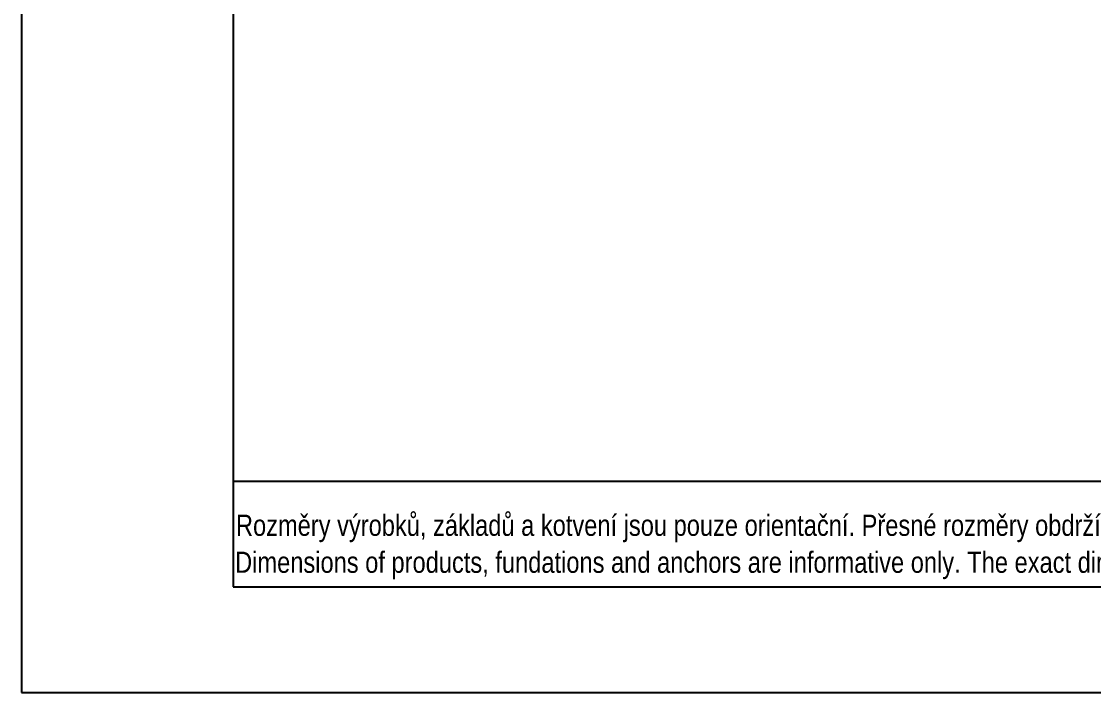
# Model space of a CAD drawing. Header units: millimetres. Extents: x 22162 to 28102, y 3160 to 7360.
# Drawn here: x 22162 to 24188, y 3160 to 4429 of the extents above; entities that cross this region are included whole.
import ezdxf

# ---------------------------------------------------------------- set-up
doc = ezdxf.new("R2010")
doc.units = ezdxf.units.MM
doc.header["$LTSCALE"] = 0.3
doc.layers.add('Nekreslit', color=6, linetype='Continuous', plot=False)
doc.styles.add('SEACAD_Arial', font='arial.ttf', dxfattribs={"width": 0.8})

msp = doc.modelspace()

# ---------------------------------------------------------------- linework, layer by layer
at = {"layer": 'Nekreslit'}
msp.add_line((22562.1, 3559.6), (26602.1, 3559.6), dxfattribs=at)
for points in [[(22162.1, 3159.6), (28102.1, 3159.6), (28102.1, 7359.6), (22162.1, 7359.6)], [(22562.1, 3359.6), (26602.1, 3359.6), (26602.1, 6959.6), (22562.1, 6959.6)]]:
    msp.add_lwpolyline(points, close=True, dxfattribs=at)

# ---------------------------------------------------------------- texts
at = {"style": 'SEACAD_Arial', "width": 0.8}
for s, p in [('Rozměry výrobků, základů a kotvení jsou pouze orientační. Přesné rozměry obdržíte při zpracování nabídky naším obchodním oddělením.', (22567.5, 3455.9)), ('Dimensions of products, fundations and anchors are informative only. The exact dimensions you get with our offer.', (22565.9, 3386))]:
    msp.add_text(s, height=39.9982, dxfattribs=at).set_placement(p)

doc.saveas('drawing.dxf')
